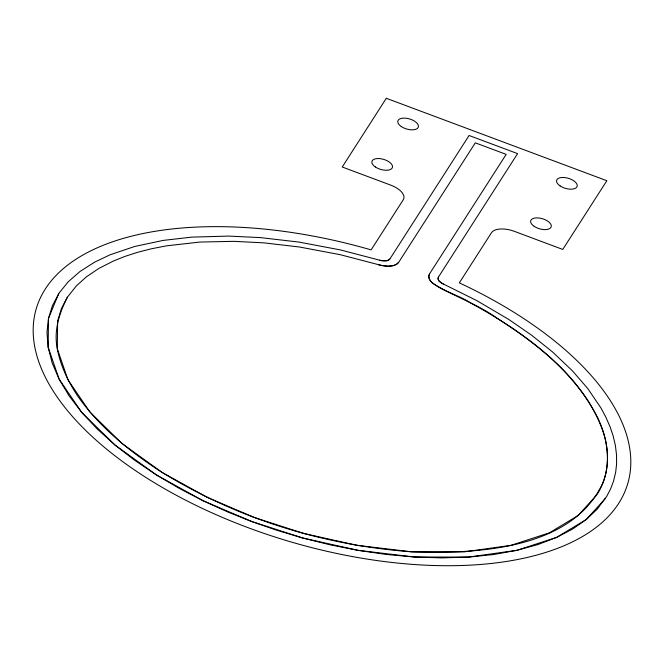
<?xml version="1.0" encoding="UTF-8"?>
<svg xmlns="http://www.w3.org/2000/svg" width="664" height="664" viewBox="0 0 664 664"><rect width="100%" height="100%" fill="white"/><g stroke="black" fill="none" stroke-linecap="round" stroke-linejoin="round"><path stroke-width="1" d="M58.532 293.961L48.472 318.471L46.978 332.39L48.157 347.264L52.174 362.934L59.137 379.194L69.048 395.81L81.813 412.51L97.251 429.035L115.096 445.129L135.016 460.542L156.621 475.067L179.496 488.53L203.225 500.805L227.395 511.803L251.639 521.497L276.539 530.171L302.743 538.006L329.991 544.787L357.946 550.323L386.216 554.448L414.377 557.005L441.975 557.901L468.543 557.079L493.651 554.531L516.907 550.315L537.998 544.546L556.673 537.359L572.783 528.942L586.262 519.505L597.127 509.255L606.904 496.041L610.681 488.729L613.544 481.118L615.686 472.145L616.59 464.111L616.541 454.931L615.37 445.37L613.03 435.493L610.183 427.085L605.651 416.735L600.961 407.995L587.764 388.548L572.476 370.877L552.398 351.829L531.573 335.187L508.74 319.434L476.951 300.701L441.95 283.296L439.087 281.055L437.966 278.697L438.364 277.187L517.588 153.625L469.074 135.489L389.843 259.051L387.336 260.645L381.26 260.612L340.466 249.938L299.057 242.094L260.429 237.604L228.665 236.085L191.83 237.123L163.253 240.401L134.742 246.46L110 254.818L94.578 262.18L79.954 271.526L68.234 281.777L59.362 292.699L52.414 305.639L48.472 318.471L48.157 347.264L59.137 379.194L81.813 412.51L115.096 445.129L156.621 475.067L203.225 500.805L251.639 521.497L302.743 538.006L357.946 550.323L414.377 557.005L468.543 557.079L516.907 550.315L556.673 537.359L586.262 519.505L605.452 498.415M67.346 297.264C59.22 313.275 53.593 330.772 57.311 348.841C60.507 365.814 68.093 381.476 77.53 395.819C99.633 427.359 130.069 451.927 162.282 472.527C237.355 518.642 323.941 545.484 411.721 551.817C475.324 554 572.692 550.232 603.178 482.106C608.913 467.132 608.614 450.358 604.19 435.086C587.632 382.921 541.534 346.832 497.27 318.305C477.184 303.871 453.122 296.219 432.463 283.055C429.965 280.93 427.491 277.104 429.542 273.892L506.175 154.372L475.299 142.835L398.624 262.413L396.674 264.255L393.611 265.542L388.125 266.189L381.908 265.558L340.35 254.719L299.356 246.991L263.981 242.866L233.877 241.331L199.947 242.061L166.722 245.796L151.176 248.826L137.564 252.32L124.948 256.404L113.494 260.985L98.778 268.488L86.494 276.772L76.526 285.703L67.346 297.264L61.437 308.561L57.619 320.978L57.311 348.841L67.935 379.742L89.881 411.987L122.093 443.552L162.282 472.527L207.375 497.427L254.237 517.455L303.689 533.433L357.107 545.351L411.721 551.817L464.136 551.884L510.948 545.343L549.427 532.802L578.062 515.53L596.629 495.112C612.49 471.556 609.378 440.381 596.82 416.12C569.695 364.478 519.58 329.825 469.664 302.402C457.662 294.517 442.656 291.529 431.617 282.241C429.492 280.183 427.707 276.689 429.542 273.892M438.364 277.187C436.812 280.424 440.929 282.881 443.361 284.018M398.666 262.355C393.702 267.982 384.78 266.281 378.372 264.687M389.843 259.051C387.328 261.832 382.954 261.035 379.717 260.23M386.307 98.289L342.242 167.004L390.764 185.14A18.982 9.313 16.5 0 1 403.222 199.822L371.118 249.888A308.403 151.392 16.5 0 0 45.6 377.708A308.403 151.392 16.5 0 0 526.751 557.569A308.403 151.392 16.5 0 0 459.33 282.864L491.435 232.798A18.982 9.313 16.5 0 1 514.26 231.304L562.773 249.448L606.838 180.724L386.307 98.289M401.288 126.542A10.674 5.237 16.5 0 0 418.254 127.264A10.674 5.237 16.5 0 0 404.774 118.126A10.674 5.237 16.5 0 0 401.288 126.542M375.376 166.971A10.674 5.237 16.5 0 0 392.333 167.685A10.674 5.237 16.5 0 0 378.862 158.547A10.674 5.237 16.5 0 0 375.376 166.971M534.155 226.324A10.674 5.237 16.5 0 0 551.12 227.038A10.674 5.237 16.5 0 0 537.641 217.9A10.674 5.237 16.5 0 0 534.155 226.324M560.076 185.903A10.674 5.237 16.5 0 0 577.041 186.617A10.674 5.237 16.5 0 0 563.562 177.479A10.674 5.237 16.5 0 0 560.076 185.903"/></g></svg>
